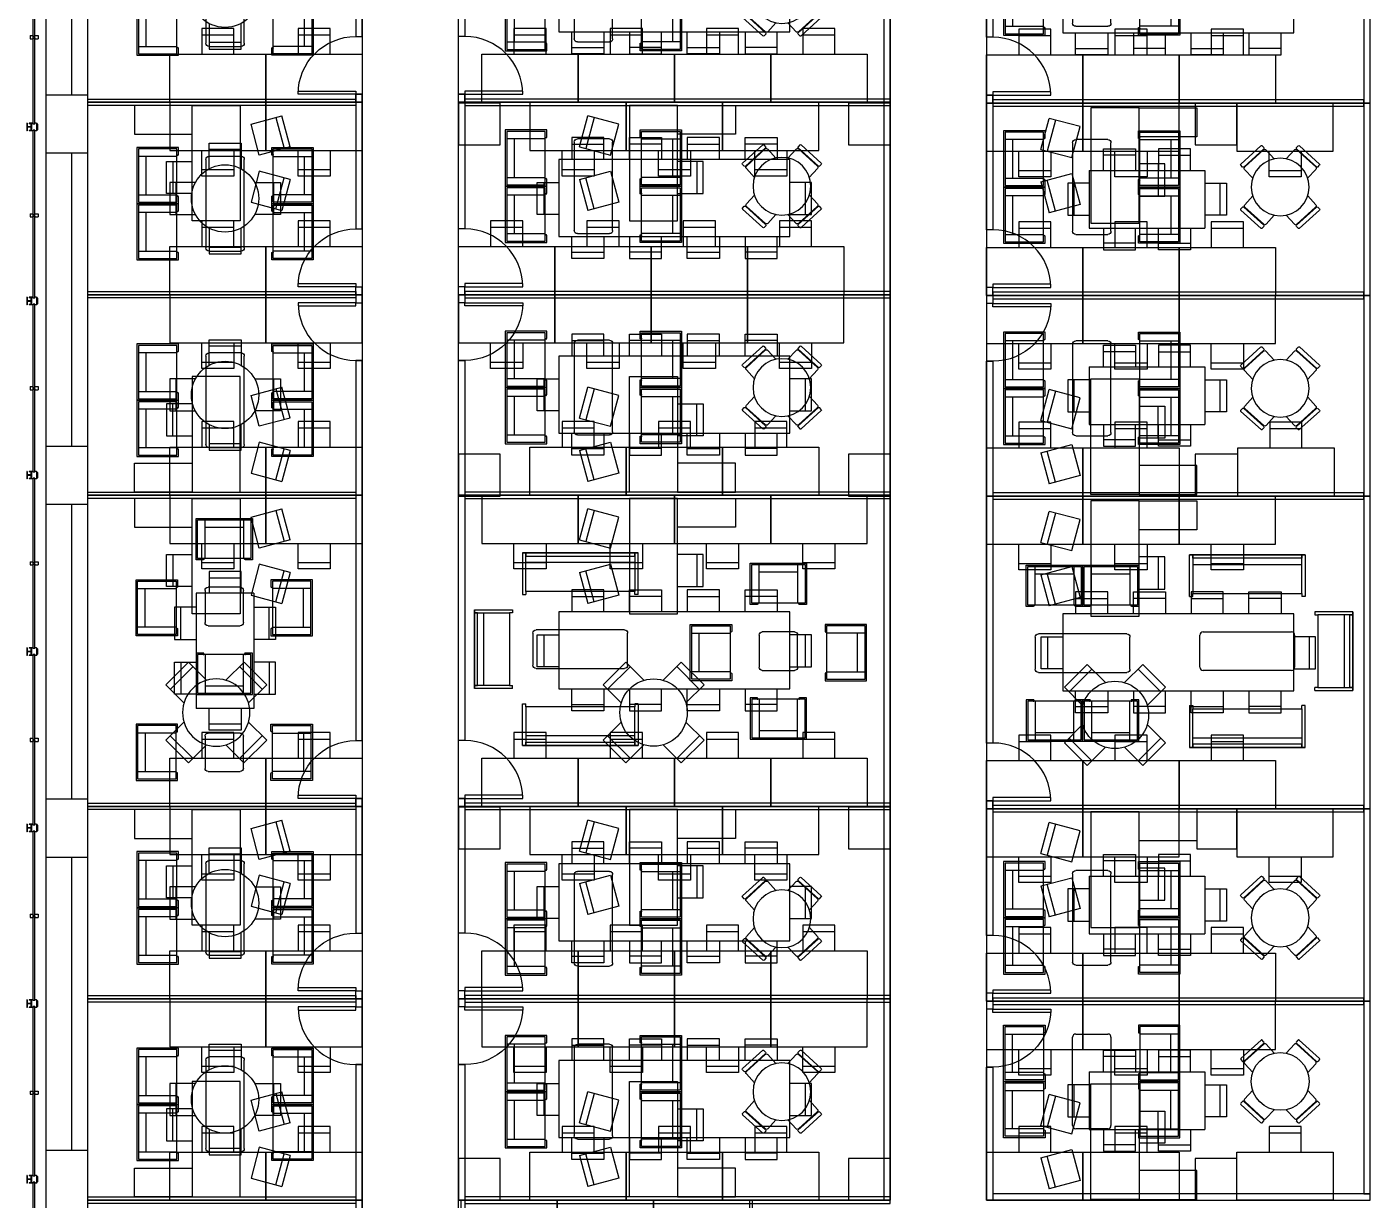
# Model space of a CAD drawing. Header units: feet. Extents: x 0 to 197, y 0 to 205.
# Drawn here: x -0.3 to 69.4, y 41.8 to 102.7 of the extents above; entities that cross this region are included whole.
import ezdxf

# ---------------------------------------------------------------- set-up
doc = ezdxf.new("R2010")
doc.units = ezdxf.units.FT
doc.header["$LTSCALE"] = 0.003281
doc.header["$MEASUREMENT"] = 0
for name, color, linetype, true_color in [('0-PF-CELLULAR$0-PF-CELL', 6, 'Continuous', 0xff00ff), ('0-PF-PARITION-WALLS', 70, 'Continuous', 0x7fff00), ('FURN$0-FURN-BENCHING', 15, 'Continuous', 0xbf3f3f), ('FURN$0-FURN-BREAKOUT', 18, 'Continuous', 0x000000), ('FURN$0-FURN-CONFERENCE', 4, 'Continuous', 0x00ffff), ('FURN$0-FURN-OFFICE', 254, 'Continuous', 0xbfbfff), ('PF-PLAN$0-PF-DARK', 18, 'Continuous', 0x000000), ('PF-PLAN$0-PF-LIGHT', 254, 'Continuous', 0xe6e6e6), ('PF-PLAN$0-PF-MEDIUM', 9, 'Continuous', 0xbebebe)]:
    doc.layers.add(name, color=color, linetype=linetype, true_color=true_color)

# ---------------------------------------------------------------- blocks, each defined once
blk = doc.blocks.new('FLOORED-FURN-BENCHING')
at = {"layer": 'FURN$0-FURN-BENCHING'}
blk.add_line((0.333, 0), (0.333, 1.667), dxfattribs=at)
for points in [[(3.833, 3.333), (3.833, -1.667), (1.333, -1.667), (1.333, 3.333), (3.833, 3.333)], [(1.333, 1.667), (0, 1.667), (0, 0), (1.333, 0)]]:
    blk.add_lwpolyline(points, dxfattribs=at)
blk = doc.blocks.new('FLOORED-FURN-BREAKOUT-LOUNGE-FOUR-ACROSS')
at = {"layer": 'FURN$0-FURN-BREAKOUT'}
for p, q in [((-2.462, 9.077), (-2.462, 7.077)), ((-0.462, 7.077), (-0.462, 9.077)), ((0.462, 9.077), (0.462, 7.077)), ((2.462, 7.077), (2.462, 9.077)), ((-0.462, 8.692), (-2.462, 8.692)), ((2.462, 8.692), (0.462, 8.692)), ((-2.462, 3.744), (-2.462, 5.41)), ((-2.295, 5.577), (2.295, 5.577)), ((2.462, 5.41), (2.462, 3.744)), ((2.295, 3.577), (-2.295, 3.577)), ((-2.462, 0.077), (-2.462, 2.077)), ((-0.462, 2.077), (-0.462, 0.077)), ((0.462, 0.077), (0.462, 2.077)), ((2.462, 2.077), (2.462, 0.077)), ((-0.462, 0.462), (-2.462, 0.462)), ((2.462, 0.462), (0.462, 0.462))]:
    blk.add_line(p, q, dxfattribs=at)
for points in [[(-0.366, 7.077, 1), (-0.366, 7), (0, 7), (0, 9.154), (-2.923, 9.154), (-2.923, 7), (-2.558, 7, 1), (-2.558, 7.077)], [(2.557, 7.077, 1), (2.557, 7), (2.923, 7), (2.923, 9.154), (0, 9.154), (0, 7), (0.365, 7, 1), (0.365, 7.077)], [(-0.366, 2.077, -1), (-0.366, 2.154), (0, 2.154), (0, 0), (-2.923, 0), (-2.923, 2.154), (-2.558, 2.154, -1), (-2.558, 2.077)], [(2.557, 2.077, -1), (2.557, 2.154), (2.923, 2.154), (2.923, 0), (0, 0), (0, 2.154), (0.365, 2.154, -1), (0.365, 2.077)]]:
    blk.add_lwpolyline(points, format="xyb", dxfattribs=at)
for points in [[(-0.077, 9.077), (-2.846, 9.077), (-2.846, 7.077), (-0.077, 7.077), (-0.077, 9.077)], [(2.846, 9.077), (0.077, 9.077), (0.077, 7.077), (2.846, 7.077), (2.846, 9.077)], [(-0.077, 0.077), (-2.846, 0.077), (-2.846, 2.077), (-0.077, 2.077), (-0.077, 0.077)], [(2.846, 0.077), (0.077, 0.077), (0.077, 2.077), (2.846, 2.077), (2.846, 0.077)]]:
    blk.add_lwpolyline(points, dxfattribs=at)
for centre, start, end in [((-2.295, 5.41), 90, 180), ((2.295, 5.41), 0, 90), ((-2.295, 3.744), 180, 270), ((2.295, 3.744), 270, 0)]:
    blk.add_arc(centre, 0.167, start, end, dxfattribs=at)
blk = doc.blocks.new('FLOORED-FURN-BREAKOUT-LOUNGE-FOUR')
at = {"layer": 'FURN$0-FURN-BREAKOUT'}
for p, q in [((0.462, 9.077), (0.462, 7.077)), ((2.462, 7.077), (2.462, 9.077)), ((2.462, 8.692), (0.462, 8.692)), ((-3.038, 5.506), (-1.038, 5.506)), ((-2.654, 3.506), (-2.654, 5.506)), ((0.462, 3.744), (0.462, 5.41)), ((0.628, 5.577), (2.295, 5.577)), ((2.462, 5.41), (2.462, 3.744)), ((5.962, 5.506), (3.962, 5.506)), ((5.577, 3.506), (5.577, 5.506)), ((-1.038, 3.506), (-3.038, 3.506)), ((2.295, 3.577), (0.628, 3.577)), ((3.962, 3.506), (5.962, 3.506)), ((0.462, 0.077), (0.462, 2.077)), ((2.462, 2.077), (2.462, 0.077)), ((2.462, 0.462), (0.462, 0.462))]:
    blk.add_line(p, q, dxfattribs=at)
for points in [[(2.557, 7.077, 1), (2.557, 7), (2.923, 7), (2.923, 9.154), (0, 9.154), (0, 7), (0.365, 7, 1), (0.365, 7.077)], [(-1.038, 3.41, -1), (-0.962, 3.41), (-0.962, 3.044), (-3.115, 3.044), (-3.115, 5.967), (-0.962, 5.967), (-0.962, 5.602, -1), (-1.038, 5.602)], [(3.962, 3.41, 1), (3.885, 3.41), (3.885, 3.044), (6.038, 3.044), (6.038, 5.967), (3.885, 5.967), (3.885, 5.602, 1), (3.962, 5.602)], [(2.557, 2.077, -1), (2.557, 2.154), (2.923, 2.154), (2.923, 0), (0, 0), (0, 2.154), (0.365, 2.154, -1), (0.365, 2.077)]]:
    blk.add_lwpolyline(points, format="xyb", dxfattribs=at)
for points in [[(2.846, 9.077), (0.077, 9.077), (0.077, 7.077), (2.846, 7.077), (2.846, 9.077)], [(-3.038, 3.121), (-3.038, 5.89), (-1.038, 5.89), (-1.038, 3.121), (-3.038, 3.121)], [(5.962, 3.121), (5.962, 5.89), (3.962, 5.89), (3.962, 3.121), (5.962, 3.121)], [(2.846, 0.077), (0.077, 0.077), (0.077, 2.077), (2.846, 2.077), (2.846, 0.077)]]:
    blk.add_lwpolyline(points, dxfattribs=at)
for centre, start, end in [((0.628, 5.41), 90, 180), ((2.295, 5.41), 0, 90), ((0.628, 3.744), 180, 270), ((2.295, 3.744), 270, 0)]:
    blk.add_arc(centre, 0.167, start, end, dxfattribs=at)
blk = doc.blocks.new('FLOORED-FURN-BREAKOUT-LOUNGE-TWO')
at = {"layer": 'FURN$0-FURN-BREAKOUT'}
for p, q in [((0.462, 9.077), (0.462, 7.077)), ((2.462, 7.077), (2.462, 9.077)), ((2.462, 8.692), (0.462, 8.692)), ((0.462, 3.744), (0.462, 5.41)), ((0.628, 5.577), (2.295, 5.577)), ((2.462, 5.41), (2.462, 3.744)), ((2.295, 3.577), (0.628, 3.577)), ((0.462, 0.077), (0.462, 2.077)), ((2.462, 2.077), (2.462, 0.077)), ((2.462, 0.462), (0.462, 0.462))]:
    blk.add_line(p, q, dxfattribs=at)
for points in [[(2.557, 7.077, 1), (2.557, 7), (2.923, 7), (2.923, 9.154), (0, 9.154), (0, 7), (0.365, 7, 1), (0.365, 7.077)], [(2.557, 2.077, -1), (2.557, 2.154), (2.923, 2.154), (2.923, 0), (0, 0), (0, 2.154), (0.365, 2.154, -1), (0.365, 2.077)]]:
    blk.add_lwpolyline(points, format="xyb", dxfattribs=at)
for points in [[(2.846, 9.077), (0.077, 9.077), (0.077, 7.077), (2.846, 7.077), (2.846, 9.077)], [(2.846, 0.077), (0.077, 0.077), (0.077, 2.077), (2.846, 2.077), (2.846, 0.077)]]:
    blk.add_lwpolyline(points, dxfattribs=at)
for centre, start, end in [((0.628, 5.41), 90, 180), ((2.295, 5.41), 0, 90), ((0.628, 3.744), 180, 270), ((2.295, 3.744), 270, 0)]:
    blk.add_arc(centre, 0.167, start, end, dxfattribs=at)
blk = doc.blocks.new('FLOORED-FURN-BREAKOUT-FOUR-SEAT')
at = {"layer": 'FURN$0-FURN-BREAKOUT'}
for p, q in [((-2.147, 2.492), (-1.199, 3.538)), ((-1.137, 3.541), (-1.042, 3.455)), ((1.04, 3.457), (1.135, 3.543)), ((1.197, 3.54), (2.149, 2.498)), ((-1.039, 3.392), (-1.987, 2.346)), ((-1.934, 2.358), (-1.046, 3.339)), ((-0.921, 3.345), (-0.459, 2.927)), ((0.455, 2.923), (0.919, 3.347)), ((1.989, 2.352), (1.037, 3.395)), ((1.044, 3.341), (1.936, 2.364)), ((-2.049, 2.343), (-2.144, 2.429)), ((-1.467, 1.815), (-1.928, 2.234)), ((1.931, 2.239), (1.467, 1.815)), ((2.146, 2.435), (2.051, 2.349)), ((-1.467, 1.185), (-1.928, 0.766)), ((1.931, 0.761), (1.467, 1.185)), ((-2.147, 0.508), (-1.199, -0.538)), ((-2.049, 0.657), (-2.144, 0.571)), ((-1.039, -0.392), (-1.987, 0.654)), ((-1.934, 0.642), (-1.046, -0.339)), ((-0.921, -0.345), (-0.459, 0.073)), ((0.455, 0.077), (0.919, -0.347)), ((1.989, 0.648), (1.037, -0.395)), ((1.044, -0.341), (1.936, 0.636)), ((1.197, -0.54), (2.149, 0.502)), ((2.146, 0.565), (2.051, 0.651)), ((-1.137, -0.541), (-1.042, -0.455)), ((1.04, -0.457), (1.135, -0.543))]:
    blk.add_line(p, q, dxfattribs=at)
blk.add_circle((0, 1.5), 1.5, dxfattribs=at)
for centre, radius, start, end in [((-1.167, 3.508), 0.0441, 47.81673, 137.81673), ((1.164, 3.511), 0.0441, 42.3913, 132.3913), ((-0.98, 3.28), 0.0882, 47.81673, 137.81673), ((-1.072, 3.422), 0.0441, 317.81673, 47.81673), ((0.979, 3.282), 0.0882, 42.3913, 132.3913), ((1.07, 3.424), 0.0441, 132.3913, 222.3913), ((-2.115, 2.462), 0.0441, 137.81673, 227.81673), ((-2.02, 2.376), 0.0441, 227.81673, 317.81673), ((-1.869, 2.299), 0.0882, 137.81673, 227.81673), ((1.871, 2.304), 0.0882, 312.3913, 42.3913), ((2.022, 2.382), 0.0441, 222.3913, 312.3913), ((2.116, 2.468), 0.0441, 312.3913, 42.3913), ((-1.869, 0.701), 0.0882, 132.18327, 222.18327), ((1.871, 0.696), 0.0882, 317.6087, 47.6087), ((-2.115, 0.538), 0.0441, 132.18327, 222.18327), ((-2.02, 0.624), 0.0441, 42.18327, 132.18327), ((2.022, 0.618), 0.0441, 47.6087, 137.6087), ((2.116, 0.532), 0.0441, 317.6087, 47.6087), ((-1.167, -0.508), 0.0441, 222.18327, 312.18327), ((-0.98, -0.28), 0.0882, 222.18327, 312.18327), ((-1.072, -0.422), 0.0441, 312.18327, 42.18327), ((0.979, -0.282), 0.0882, 227.6087, 317.6087), ((1.07, -0.424), 0.0441, 137.6087, 227.6087), ((1.164, -0.511), 0.0441, 227.6087, 317.6087)]:
    blk.add_arc(centre, radius, start, end, dxfattribs=at)
blk = doc.blocks.new('FLOORED-FURN-BREAKOUT-THREE-COUCH')
at = {"layer": 'FURN$0-FURN-BREAKOUT'}
for p, q in [((7.044, 8.482), (2.956, 8.482)), ((2.956, 8.482), (2.956, 6.514)), ((2.956, 8.482), (3.107, 8.482)), ((3.107, 8.482), (3.107, 6.669)), ((3.107, 8.331), (3.107, 8.482)), ((3.107, 8.482), (6.893, 8.482)), ((6.893, 6.669), (6.893, 8.482)), ((6.893, 8.482), (7.044, 8.482)), ((6.893, 8.482), (6.893, 8.331)), ((7.044, 6.514), (7.044, 8.482)), ((6.893, 8.331), (3.107, 8.331)), ((3.107, 8.028), (6.893, 8.028)), ((2.956, 6.514), (3.107, 6.514)), ((3.107, 6.514), (3.107, 6.665)), ((3.107, 6.665), (6.893, 6.665)), ((6.893, 6.665), (6.893, 6.514)), ((7.044, 6.514), (6.893, 6.514)), ((0, 6), (0, 0)), ((0, 5.833), (0, 6)), ((0, 6), (2.167, 6)), ((1.996, 5.833), (0, 5.833)), ((0, 5.833), (0.167, 5.833)), ((0, 0.167), (0, 5.833)), ((0.167, 5.833), (0.167, 0.167)), ((0.5, 0.167), (0.5, 5.833)), ((2, 0.167), (2, 5.833)), ((2, 5.833), (2.167, 5.833)), ((2.167, 6), (2.167, 5.833)), ((7.833, 6), (7.833, 5.833)), ((10, 6), (7.833, 6)), ((8, 5.833), (7.833, 5.833)), ((8, 0.167), (8, 5.833)), ((8.004, 5.833), (10, 5.833)), ((9.5, 0.167), (9.5, 5.833)), ((9.833, 5.833), (9.833, 0.167)), ((10, 5.833), (9.833, 5.833)), ((10, 5.833), (10, 6)), ((10, 6), (10, 0)), ((10, 0.167), (10, 5.833)), ((4, 0.705), (4, 5.295)), ((4.167, 5.462), (5.833, 5.462)), ((6, 5.295), (6, 0.705)), ((0, 0), (0, 0.167)), ((0, 0.167), (1.996, 0.167)), ((0.167, 0.167), (0, 0.167)), ((2.167, 0), (0, 0)), ((2.167, 0.167), (2, 0.167)), ((2.167, 0), (2.167, 0.167)), ((5.833, 0.538), (4.167, 0.538)), ((7.833, 0.167), (8, 0.167)), ((7.833, 0), (7.833, 0.167)), ((7.833, 0), (10, 0)), ((10, 0.167), (8.004, 0.167)), ((9.833, 0.167), (10, 0.167)), ((10, 0), (10, 0.167))]:
    blk.add_line(p, q, dxfattribs=at)
for centre, start, end in [((4.167, 5.295), 90, 180), ((5.833, 5.295), 0, 90), ((4.167, 0.705), 180, 270), ((5.833, 0.705), 270, 0)]:
    blk.add_arc(centre, 0.167, start, end, dxfattribs=at)
blk = doc.blocks.new('FLOORED-3_ DOOR 01')
at = {"layer": '0-PF-PARITION-WALLS'}
for p, q in [((-39, 0), (-39, -4)), ((2, 0), (-3, 0)), ((-3, 0), (-3, -4)), ((2, 0), (2, -4)), ((2, -4), (-3, -4))]:
    blk.add_line(p, q, dxfattribs=at)
blk.add_lwpolyline([(-3, 0), (-3, 36), (-5, 36), (-5, 0), (-3, 0)], dxfattribs=at)
blk.add_arc((-3, 0), 36, 90, 180, dxfattribs=at)
blk = doc.blocks.new('FLOORED-ASSEMBLY-PRIVATE-OFFICE-BREAKOUT')
at = {"layer": 'FURN$0-FURN-OFFICE'}
for p, q in [((0.833, 5.411), (-0.833, 5.411)), ((-2.539, 2.039), (-2.539, 3.706)), ((2.539, 2.039), (2.539, 3.706)), ((0.833, 0.333), (-0.833, 0.333))]:
    blk.add_line(p, q, dxfattribs=at)
for points in [[(-0.833, 4.411), (-0.833, 5.744), (0.833, 5.744), (0.833, 4.411)], [(-1.539, 3.706), (-2.872, 3.706), (-2.872, 2.039), (-1.539, 2.039)], [(1.539, 3.706), (2.872, 3.706), (2.872, 2.039), (1.539, 2.039)], [(-0.833, 1.333), (-0.833, 0), (0.833, 0), (0.833, 1.333)]]:
    blk.add_lwpolyline(points, dxfattribs=at)
for start, end in [(45, 225), (225, 45)]:
    blk.add_arc((0, 2.872), 1.75, start, end, dxfattribs=at)
blk = doc.blocks.new('FLOORED-ASSEMBLY-PRIVATE-OFFICE-SMALL')
at = {"layer": 'FURN$0-FURN-OFFICE'}
for p, q in [((7.343, 5.367), (7.775, 3.757)), ((8.097, 3.843), (7.665, 5.453)), ((2, 2.917), (2, 4.583)), ((7.343, 0.633), (7.775, 2.243)), ((8.097, 2.157), (7.665, 0.547))]:
    blk.add_line(p, q, dxfattribs=at)
for points in [[(5.5, 6), (3, 6), (3, 0), (5.5, 0), (5.5, 6)], [(8.097, 3.843), (6.487, 3.412), (6.056, 5.022), (7.665, 5.453)], [(3, 4.583), (1.667, 4.583), (1.667, 2.917), (3, 2.917)], [(8.097, 2.157), (6.487, 2.588), (6.056, 0.978), (7.665, 0.547)], [(3, 0), (0, 0), (0, 1.5), (3, 1.5)]]:
    blk.add_lwpolyline(points, dxfattribs=at)
blk = doc.blocks.new('FLOORED-FURN-TWELVE-SEAT-CONFERENCE')
at = {"layer": 'FURN$0-FURN-CONFERENCE'}
for p, q in [((1.789, 5.949), (3.456, 5.949)), ((6.456, 5.949), (4.789, 5.949)), ((7.789, 5.949), (9.456, 5.949)), ((12.456, 5.949), (10.789, 5.949)), ((0.333, 2.327), (0.333, 3.994)), ((13.911, 2.327), (13.911, 3.994)), ((1.789, 0.333), (3.456, 0.333)), ((6.456, 0.333), (4.789, 0.333)), ((7.789, 0.333), (9.456, 0.333)), ((12.456, 0.333), (10.789, 0.333))]:
    blk.add_line(p, q, dxfattribs=at)
for points in [[(3.456, 5.161), (3.456, 6.283), (1.789, 6.283), (1.789, 5.161)], [(4.789, 5.161), (4.789, 6.283), (6.456, 6.283), (6.456, 5.161)], [(9.456, 5.161), (9.456, 6.283), (7.789, 6.283), (7.789, 5.161)], [(10.789, 5.161), (10.789, 6.283), (12.456, 6.283), (12.456, 5.161)], [(1.122, 1.141), (13.122, 1.141), (13.122, 5.141), (1.122, 5.141), (1.122, 1.141)], [(1.122, 3.994), (0, 3.994), (0, 2.327), (1.122, 2.327)], [(13.122, 3.994), (14.244, 3.994), (14.244, 2.327), (13.122, 2.327)], [(3.456, 1.122), (3.456, 0), (1.789, 0), (1.789, 1.122)], [(4.789, 1.122), (4.789, 0), (6.456, 0), (6.456, 1.122)], [(9.456, 1.122), (9.456, 0), (7.789, 0), (7.789, 1.122)], [(10.789, 1.122), (10.789, 0), (12.456, 0), (12.456, 1.122)]]:
    blk.add_lwpolyline(points, dxfattribs=at)
blk = doc.blocks.new('FLOORED-FURN-SIX-SEAT-CONFERENCE-SQUARE')
at = {"layer": 'FURN$0-FURN-CONFERENCE'}
for p, q in [((2.406, 3.789), (0.739, 3.789)), ((3.594, 3.789), (5.261, 3.789)), ((0, 3), (0, 0)), ((0, 3), (6, 3)), ((6, 3), (6, 0)), ((-0.789, 0.667), (-0.789, 2.333)), ((6.789, 0.667), (6.789, 2.333)), ((0, 0), (6, 0)), ((2.406, -0.789), (0.739, -0.789)), ((3.594, -0.789), (5.261, -0.789))]:
    blk.add_line(p, q, dxfattribs=at)
for points in [[(0.739, 3), (0.739, 4.122), (2.406, 4.122), (2.406, 3)], [(5.261, 3), (5.261, 4.122), (3.594, 4.122), (3.594, 3)], [(0, 2.333), (-1.122, 2.333), (-1.122, 0.667), (0, 0.667)], [(6, 2.333), (7.122, 2.333), (7.122, 0.667), (6, 0.667)], [(0.739, 0), (0.739, -1.122), (2.406, -1.122), (2.406, 0)], [(5.261, 0), (5.261, -1.122), (3.594, -1.122), (3.594, 0)]]:
    blk.add_lwpolyline(points, dxfattribs=at)
blk = doc.blocks.new('FLOORED-FURN-FOUR-SEAT-CONFERENCE 01')
at = {"layer": 'FURN$0-FURN-CONFERENCE'}
for p, q in [((1.667, 5.411), (0, 5.411)), ((-1.706, 2.039), (-1.706, 3.706)), ((3.372, 2.039), (3.372, 3.706)), ((1.667, 0.333), (0, 0.333))]:
    blk.add_line(p, q, dxfattribs=at)
for points in [[(0, 4.411), (0, 5.744), (1.667, 5.744), (1.667, 4.411)], [(-0.706, 3.706), (-2.039, 3.706), (-2.039, 2.039), (-0.706, 2.039)], [(2.372, 3.706), (3.706, 3.706), (3.706, 2.039), (2.372, 2.039)], [(0, 1.333), (0, 0), (1.667, 0), (1.667, 1.333)]]:
    blk.add_lwpolyline(points, dxfattribs=at)
blk.add_circle((0.833, 2.872), 1.75, dxfattribs=at)

msp = doc.modelspace()

# ---------------------------------------------------------------- linework, layer by layer
at = {"layer": '0-PF-CELLULAR$0-PF-CELL'}
for points in [[(17.084, 98.792), (2.834, 98.792), (2.834, 110.063), (17.084, 110.063), (17.084, 98.792)], [(44.5, 98.792), (22.084, 98.792), (22.084, 110.063), (44.5, 110.063), (44.5, 98.792)], [(49.5, 98.751), (69.417, 98.751), (69.417, 110.042), (49.5, 110.042), (49.5, 98.751)], [(17.084, 88.792), (2.834, 88.792), (2.834, 98.792), (17.084, 98.792), (17.084, 88.792)], [(44.5, 88.792), (22.084, 88.792), (22.084, 98.792), (44.5, 98.792), (44.5, 88.792)], [(49.5, 88.751), (69.417, 88.751), (69.417, 98.751), (49.5, 98.751), (49.5, 88.751)], [(17.084, 78.376), (2.834, 78.376), (2.834, 88.792), (17.084, 88.792), (17.084, 78.376)], [(44.5, 78.376), (22.084, 78.376), (22.084, 88.792), (44.5, 88.792), (44.5, 78.376)], [(49.5, 78.334), (69.417, 78.334), (69.417, 88.751), (49.5, 88.751), (49.5, 78.334)], [(17.084, 62.209), (2.834, 62.209), (2.834, 78.376), (17.084, 78.376), (17.084, 62.209)], [(44.5, 62.209), (22.084, 62.209), (22.084, 78.376), (44.5, 78.376), (44.5, 62.209)], [(49.5, 62.084), (69.417, 62.084), (69.417, 78.334), (49.5, 78.334), (49.5, 62.084)], [(17.084, 52.209), (2.834, 52.209), (2.834, 62.209), (17.084, 62.209), (17.084, 52.209)], [(44.5, 52.209), (22.084, 52.209), (22.084, 62.209), (44.5, 62.209), (44.5, 52.209)], [(49.5, 52.084), (69.417, 52.084), (69.417, 62.084), (49.5, 62.084), (49.5, 52.084)], [(17.084, 41.751), (2.834, 41.751), (2.834, 52.209), (17.084, 52.209), (17.084, 41.751)], [(44.5, 41.751), (22.084, 41.751), (22.084, 52.209), (44.5, 52.209), (44.5, 41.751)], [(49.5, 41.751), (69.417, 41.751), (69.417, 52.084), (49.5, 52.084), (49.5, 41.751)], [(17.084, 31.047), (2.834, 31.047), (2.834, 41.751), (17.084, 41.751), (17.084, 31.047)], [(37.323, 31.047), (22.084, 31.047), (22.084, 41.751), (37.323, 41.751), (37.323, 31.047)]]:
    msp.add_lwpolyline(points, dxfattribs=at)
at = {"layer": '0-PF-PARITION-WALLS'}
for p, q in [((16.75, 98.792), (2.834, 98.792)), ((22.417, 98.792), (44.5, 98.792)), ((49.834, 98.751), (69.084, 98.751)), ((16.75, 88.792), (2.834, 88.792)), ((22.417, 88.792), (44.5, 88.792)), ((49.834, 88.751), (69.084, 88.751)), ((16.75, 78.376), (2.834, 78.376)), ((22.417, 78.376), (44.5, 78.376)), ((49.834, 78.334), (69.084, 78.334)), ((16.75, 62.209), (2.834, 62.209)), ((22.417, 62.209), (44.5, 62.209)), ((49.834, 62.084), (69.084, 62.084)), ((16.75, 52.209), (2.834, 52.209)), ((22.417, 52.209), (44.5, 52.209)), ((49.834, 52.084), (69.084, 52.084)), ((16.75, 41.751), (2.834, 41.751)), ((22.417, 41.751), (44.5, 41.751))]:
    msp.add_line(p, q, dxfattribs=at)
for points in [[(44.5, 181.167), (44.167, 181.167), (44.167, 41.751), (44.5, 41.751), (44.5, 181.167)], [(69.417, 181.167), (69.084, 181.167), (69.084, 42.084), (69.417, 42.084), (69.417, 181.167)], [(16.75, 102.209), (17.084, 102.209), (17.084, 110.48), (16.75, 110.48), (16.75, 102.209)], [(22.417, 102.209), (22.084, 102.209), (22.084, 110.48), (22.417, 110.48), (22.417, 102.209)], [(49.834, 102.167), (49.5, 102.167), (49.5, 110.459), (49.834, 110.459), (49.834, 102.167)], [(16.75, 92.209), (17.084, 92.209), (17.084, 99.209), (16.75, 99.209), (16.75, 92.209)], [(22.417, 92.209), (22.084, 92.209), (22.084, 99.209), (22.417, 99.209), (22.417, 92.209)], [(49.834, 92.167), (49.5, 92.167), (49.5, 99.167), (49.834, 99.167), (49.834, 92.167)], [(16.75, 98.626), (2.834, 98.626), (2.834, 98.959), (16.75, 98.959), (16.75, 98.626)], [(22.417, 98.626), (44.5, 98.626), (44.5, 98.959), (22.417, 98.959), (22.417, 98.626)], [(49.834, 98.584), (69.084, 98.584), (69.084, 98.917), (49.834, 98.917), (49.834, 98.584)], [(16.75, 88.626), (2.834, 88.626), (2.834, 88.959), (16.75, 88.959), (16.75, 88.626)], [(22.417, 88.626), (44.5, 88.626), (44.5, 88.959), (22.417, 88.959), (22.417, 88.626)], [(49.834, 88.584), (69.084, 88.584), (69.084, 88.917), (49.834, 88.917), (49.834, 88.584)], [(16.75, 65.626), (17.084, 65.626), (17.084, 85.376), (16.75, 85.376), (16.75, 65.626)], [(22.417, 65.626), (22.084, 65.626), (22.084, 85.376), (22.417, 85.376), (22.417, 65.626)], [(49.834, 65.501), (49.5, 65.501), (49.5, 85.334), (49.834, 85.334), (49.834, 65.501)], [(16.75, 78.209), (2.834, 78.209), (2.834, 78.542), (16.75, 78.542), (16.75, 78.209)], [(22.417, 78.209), (44.5, 78.209), (44.5, 78.542), (22.417, 78.542), (22.417, 78.209)], [(49.834, 78.167), (69.084, 78.167), (69.084, 78.501), (49.834, 78.501), (49.834, 78.167)], [(16.75, 62.042), (2.834, 62.042), (2.834, 62.376), (16.75, 62.376), (16.75, 62.042)], [(16.75, 55.626), (17.084, 55.626), (17.084, 62.626), (16.75, 62.626), (16.75, 55.626)], [(22.417, 55.626), (22.084, 55.626), (22.084, 62.626), (22.417, 62.626), (22.417, 55.626)], [(22.417, 62.042), (44.5, 62.042), (44.5, 62.376), (22.417, 62.376), (22.417, 62.042)], [(49.834, 55.501), (49.5, 55.501), (49.5, 62.501), (49.834, 62.501), (49.834, 55.501)], [(49.834, 61.917), (69.084, 61.917), (69.084, 62.251), (49.834, 62.251), (49.834, 61.917)], [(16.75, 52.042), (2.834, 52.042), (2.834, 52.376), (16.75, 52.376), (16.75, 52.042)], [(22.417, 52.042), (44.5, 52.042), (44.5, 52.376), (22.417, 52.376), (22.417, 52.042)], [(49.834, 51.917), (69.084, 51.917), (69.084, 52.251), (49.834, 52.251), (49.834, 51.917)], [(16.75, 34.464), (17.084, 34.464), (17.084, 48.792), (16.75, 48.792), (16.75, 34.464)], [(22.417, 34.464), (22.084, 34.464), (22.084, 48.792), (22.417, 48.792), (22.417, 34.464)], [(49.834, 41.751), (49.5, 41.751), (49.5, 48.667), (49.834, 48.667), (49.834, 41.751)], [(16.75, 41.584), (2.834, 41.584), (2.834, 41.917), (16.75, 41.917), (16.75, 41.584)], [(22.417, 41.584), (44.5, 41.584), (44.5, 41.917), (22.417, 41.917), (22.417, 41.584)], [(49.834, 41.751), (69.417, 41.751), (69.417, 42.084), (49.834, 42.084), (49.834, 41.751)]]:
    msp.add_lwpolyline(points, dxfattribs=at)
at = {"layer": 'PF-PLAN$0-PF-DARK', "linetype": 'Continuous'}
for p, q in [((0.667, 0.667), (0.667, 204.188)), ((0.667, 99.178), (2.834, 99.178)), ((2.834, 96.157), (2.834, 99.178)), ((24.25, 98.751), (22.084, 98.751)), ((22.084, 98.751), (22.084, 96.584)), ((24.25, 96.584), (24.25, 98.751)), ((44.5, 98.751), (42.334, 98.751)), ((42.334, 98.751), (42.334, 96.584)), ((44.5, 96.584), (44.5, 98.751)), ((62.5, 98.751), (60.334, 98.751)), ((60.334, 98.751), (60.334, 96.584)), ((62.5, 96.584), (62.5, 98.751)), ((22.084, 96.584), (24.25, 96.584)), ((42.334, 96.584), (44.5, 96.584)), ((60.334, 96.584), (62.5, 96.584)), ((0.667, 96.157), (2.834, 96.157)), ((0.667, 80.928), (2.834, 80.928)), ((2.834, 77.907), (2.834, 80.928)), ((24.25, 80.501), (22.084, 80.501)), ((22.084, 80.501), (22.084, 78.334)), ((24.25, 78.334), (24.25, 80.501)), ((44.5, 80.501), (42.334, 80.501)), ((42.334, 80.501), (42.334, 78.334)), ((44.5, 78.334), (44.5, 80.501)), ((62.542, 80.501), (60.334, 80.501)), ((60.334, 80.501), (60.334, 78.334)), ((62.542, 78.334), (62.542, 80.501)), ((22.084, 78.334), (24.25, 78.334)), ((42.334, 78.334), (44.5, 78.334)), ((60.334, 78.334), (62.542, 78.334)), ((0.667, 77.907), (2.834, 77.907)), ((0.667, 62.594), (2.834, 62.594)), ((2.834, 59.573), (2.834, 62.594)), ((24.25, 62.167), (22.084, 62.167)), ((22.084, 62.167), (22.084, 60.001)), ((24.25, 60.001), (24.25, 62.167)), ((44.5, 62.167), (42.334, 62.167)), ((42.334, 62.167), (42.334, 60.001)), ((44.5, 60.001), (44.5, 62.167)), ((62.5, 62.084), (60.417, 62.084)), ((60.417, 62.084), (60.417, 60.001)), ((62.5, 60.001), (62.5, 62.084)), ((22.084, 60.001), (24.25, 60.001)), ((42.334, 60.001), (44.5, 60.001)), ((60.417, 60.001), (62.5, 60.001)), ((0.667, 59.573), (2.834, 59.573)), ((0.667, 44.344), (2.834, 44.344)), ((2.834, 41.323), (2.834, 44.344)), ((24.25, 43.917), (22.084, 43.917)), ((22.084, 43.917), (22.084, 41.751)), ((24.25, 41.751), (24.25, 43.917)), ((44.5, 43.917), (42.334, 43.917)), ((42.334, 43.917), (42.334, 41.751)), ((44.5, 41.751), (44.5, 43.917)), ((62.5, 43.917), (60.334, 43.917)), ((60.334, 43.917), (60.334, 41.751)), ((62.5, 41.751), (62.5, 43.917)), ((22.084, 41.751), (24.25, 41.751)), ((42.334, 41.751), (44.5, 41.751)), ((60.334, 41.751), (62.5, 41.751))]:
    msp.add_line(p, q, dxfattribs=at)
at = {"layer": 'PF-PLAN$0-PF-LIGHT', "linetype": 'Continuous'}
for p, q in [((-0.166, 102.261), (0, 102.261)), ((-0.166, 102.261), (-0.166, 102.094)), ((-0.166, 102.094), (0, 102.094)), ((0, 102.219), (0, 102.261)), ((0, 102.136), (0, 102.219)), ((0, 102.219), (0.084, 102.219)), ((0, 102.136), (0.084, 102.136)), ((0, 102.136), (0, 102.094)), ((0.084, 102.219), (0.084, 102.261)), ((0.084, 102.261), (0.25, 102.261)), ((0.084, 102.136), (0.084, 102.094)), ((0.084, 102.094), (0.25, 102.094)), ((0.25, 102.261), (0.25, 102.094)), ((-0.312, 97.698), (-0.333, 97.698)), ((-0.333, 97.698), (-0.333, 97.303)), ((-0.312, 97.698), (-0.312, 97.511)), ((-0.208, 97.698), (-0.208, 97.678)), ((0, 97.698), (-0.208, 97.698)), ((-0.104, 97.678), (-0.208, 97.678)), ((-0.104, 97.511), (-0.104, 97.678)), ((-0.083, 97.303), (-0.083, 97.698)), ((0, 97.657), (0, 97.698)), ((0.084, 97.657), (0, 97.657)), ((0.167, 97.698), (0.084, 97.698)), ((0.084, 97.657), (0.084, 97.698)), ((0.167, 97.698), (0.226, 97.64)), ((0.167, 97.698), (0.167, 97.303)), ((-0.312, 97.303), (-0.333, 97.303)), ((-0.104, 97.511), (-0.312, 97.511)), ((-0.104, 97.49), (-0.312, 97.49)), ((-0.312, 97.49), (-0.312, 97.303)), ((-0.208, 97.323), (-0.208, 97.303)), ((-0.104, 97.323), (-0.208, 97.323)), ((0, 97.303), (-0.208, 97.303)), ((-0.104, 97.323), (-0.104, 97.49)), ((0, 97.344), (0, 97.303)), ((0.084, 97.344), (0, 97.344)), ((0.084, 97.344), (0.084, 97.303)), ((0.167, 97.303), (0.084, 97.303)), ((0.167, 97.303), (0.226, 97.362)), ((0.226, 97.64), (0.226, 97.362)), ((-0.166, 93.001), (0, 93.001)), ((-0.166, 93.001), (-0.166, 92.834)), ((-0.166, 92.834), (0, 92.834)), ((0, 92.959), (0, 93.001)), ((0, 92.876), (0, 92.959)), ((0, 92.959), (0.084, 92.959)), ((0, 92.876), (0.084, 92.876)), ((0, 92.876), (0, 92.834)), ((0.084, 92.959), (0.084, 93.001)), ((0.084, 93.001), (0.25, 93.001)), ((0.084, 92.876), (0.084, 92.834)), ((0.084, 92.834), (0.25, 92.834)), ((0.25, 93.001), (0.25, 92.834)), ((-0.312, 88.657), (-0.333, 88.657)), ((-0.333, 88.657), (-0.333, 88.261)), ((-0.312, 88.657), (-0.312, 88.469)), ((-0.208, 88.657), (-0.208, 88.636)), ((0, 88.657), (-0.208, 88.657)), ((-0.104, 88.636), (-0.208, 88.636)), ((-0.104, 88.469), (-0.104, 88.636)), ((-0.083, 88.261), (-0.083, 88.657)), ((0, 88.615), (0, 88.657)), ((0.084, 88.615), (0, 88.615)), ((0.167, 88.657), (0.084, 88.657)), ((0.084, 88.615), (0.084, 88.657)), ((0.167, 88.657), (0.226, 88.598)), ((0.167, 88.657), (0.167, 88.261)), ((0.226, 88.598), (0.226, 88.32)), ((-0.312, 88.261), (-0.333, 88.261)), ((-0.104, 88.469), (-0.312, 88.469)), ((-0.104, 88.448), (-0.312, 88.448)), ((-0.312, 88.448), (-0.312, 88.261)), ((-0.208, 88.282), (-0.208, 88.261)), ((-0.104, 88.282), (-0.208, 88.282)), ((0, 88.261), (-0.208, 88.261)), ((-0.104, 88.282), (-0.104, 88.448)), ((0, 88.303), (0, 88.261)), ((0.084, 88.303), (0, 88.303)), ((0.084, 88.303), (0.084, 88.261)), ((0.167, 88.261), (0.084, 88.261)), ((0.167, 88.261), (0.226, 88.32)), ((-0.166, 84.021), (0, 84.021)), ((-0.166, 84.021), (-0.166, 83.855)), ((-0.166, 83.855), (0, 83.855)), ((0, 83.98), (0, 84.021)), ((0, 83.896), (0, 83.98)), ((0, 83.98), (0.084, 83.98)), ((0, 83.896), (0.084, 83.896)), ((0, 83.896), (0, 83.855)), ((0.084, 83.98), (0.084, 84.021)), ((0.084, 84.021), (0.25, 84.021)), ((0.084, 83.896), (0.084, 83.855)), ((0.084, 83.855), (0.25, 83.855)), ((0.25, 84.021), (0.25, 83.855)), ((-0.312, 79.615), (-0.333, 79.615)), ((-0.333, 79.615), (-0.333, 79.219)), ((-0.312, 79.615), (-0.312, 79.428)), ((-0.208, 79.615), (-0.208, 79.594)), ((0, 79.615), (-0.208, 79.615)), ((-0.104, 79.594), (-0.208, 79.594)), ((-0.104, 79.428), (-0.104, 79.594)), ((-0.083, 79.219), (-0.083, 79.615)), ((0, 79.573), (0, 79.615)), ((0.084, 79.573), (0, 79.573)), ((0.167, 79.615), (0.084, 79.615)), ((0.084, 79.573), (0.084, 79.615)), ((0.167, 79.615), (0.226, 79.556)), ((0.167, 79.615), (0.167, 79.219)), ((0.226, 79.556), (0.226, 79.278)), ((-0.312, 79.219), (-0.333, 79.219)), ((-0.104, 79.428), (-0.312, 79.428)), ((-0.104, 79.407), (-0.312, 79.407)), ((-0.312, 79.407), (-0.312, 79.219)), ((-0.208, 79.24), (-0.208, 79.219)), ((-0.104, 79.24), (-0.208, 79.24)), ((0, 79.219), (-0.208, 79.219)), ((-0.104, 79.24), (-0.104, 79.407)), ((0, 79.261), (0, 79.219)), ((0.084, 79.261), (0, 79.261)), ((0.084, 79.261), (0.084, 79.219)), ((0.167, 79.219), (0.084, 79.219)), ((0.167, 79.219), (0.226, 79.278)), ((-0.166, 74.917), (0, 74.917)), ((-0.166, 74.917), (-0.166, 74.751)), ((-0.166, 74.751), (0, 74.751)), ((0, 74.876), (0, 74.917)), ((0, 74.792), (0, 74.876)), ((0, 74.876), (0.084, 74.876)), ((0, 74.792), (0.084, 74.792)), ((0, 74.792), (0, 74.751)), ((0.084, 74.876), (0.084, 74.917)), ((0.084, 74.917), (0.25, 74.917)), ((0.084, 74.792), (0.084, 74.751)), ((0.084, 74.751), (0.25, 74.751)), ((0.25, 74.917), (0.25, 74.751)), ((-0.312, 70.448), (-0.333, 70.448)), ((-0.333, 70.448), (-0.333, 70.053)), ((-0.312, 70.448), (-0.312, 70.261)), ((-0.208, 70.448), (-0.208, 70.428)), ((0, 70.448), (-0.208, 70.448)), ((-0.083, 70.053), (-0.083, 70.448)), ((0, 70.407), (0, 70.448)), ((0.167, 70.448), (0.084, 70.448)), ((0.084, 70.407), (0.084, 70.448)), ((0.167, 70.448), (0.226, 70.39)), ((0.167, 70.448), (0.167, 70.053)), ((-0.312, 70.053), (-0.333, 70.053)), ((-0.104, 70.261), (-0.312, 70.261)), ((-0.104, 70.24), (-0.312, 70.24)), ((-0.312, 70.24), (-0.312, 70.053)), ((-0.104, 70.428), (-0.208, 70.428)), ((-0.208, 70.073), (-0.208, 70.053)), ((-0.104, 70.073), (-0.208, 70.073)), ((0, 70.053), (-0.208, 70.053)), ((-0.104, 70.261), (-0.104, 70.428)), ((-0.104, 70.073), (-0.104, 70.24)), ((0.084, 70.407), (0, 70.407)), ((0, 70.094), (0, 70.053)), ((0.084, 70.094), (0, 70.094)), ((0.084, 70.094), (0.084, 70.053)), ((0.167, 70.053), (0.084, 70.053)), ((0.167, 70.053), (0.226, 70.112)), ((0.226, 70.39), (0.226, 70.112)), ((-0.166, 65.751), (0, 65.751)), ((-0.166, 65.751), (-0.166, 65.584)), ((-0.166, 65.584), (0, 65.584)), ((0, 65.709), (0, 65.751)), ((0, 65.626), (0, 65.709)), ((0, 65.709), (0.084, 65.709)), ((0, 65.626), (0.084, 65.626)), ((0, 65.626), (0, 65.584)), ((0.084, 65.709), (0.084, 65.751)), ((0.084, 65.751), (0.25, 65.751)), ((0.084, 65.626), (0.084, 65.584)), ((0.084, 65.584), (0.25, 65.584)), ((0.25, 65.751), (0.25, 65.584)), ((-0.312, 61.282), (-0.333, 61.282)), ((-0.333, 61.282), (-0.333, 60.886)), ((-0.312, 60.886), (-0.333, 60.886)), ((-0.312, 61.282), (-0.312, 61.094)), ((-0.104, 61.094), (-0.312, 61.094)), ((-0.104, 61.073), (-0.312, 61.073)), ((-0.312, 61.073), (-0.312, 60.886)), ((-0.208, 61.282), (-0.208, 61.261)), ((0, 61.282), (-0.208, 61.282)), ((-0.104, 61.261), (-0.208, 61.261)), ((-0.208, 60.907), (-0.208, 60.886)), ((-0.104, 60.907), (-0.208, 60.907)), ((0, 60.886), (-0.208, 60.886)), ((-0.104, 61.094), (-0.104, 61.261)), ((-0.104, 60.907), (-0.104, 61.073)), ((-0.083, 60.886), (-0.083, 61.282)), ((0, 61.24), (0, 61.282)), ((0.084, 61.24), (0, 61.24)), ((0, 60.928), (0, 60.886)), ((0.084, 60.928), (0, 60.928)), ((0.167, 61.282), (0.084, 61.282)), ((0.084, 61.24), (0.084, 61.282)), ((0.084, 60.928), (0.084, 60.886)), ((0.167, 60.886), (0.084, 60.886)), ((0.167, 61.282), (0.226, 61.223)), ((0.167, 61.282), (0.167, 60.886)), ((0.167, 60.886), (0.226, 60.945)), ((0.226, 61.223), (0.226, 60.945)), ((-0.166, 56.605), (0, 56.605)), ((-0.166, 56.605), (-0.166, 56.438)), ((0, 56.563), (0, 56.605)), ((0, 56.48), (0, 56.563)), ((0, 56.563), (0.084, 56.563)), ((0.084, 56.563), (0.084, 56.605)), ((0.084, 56.605), (0.25, 56.605)), ((0.25, 56.605), (0.25, 56.438)), ((-0.166, 56.438), (0, 56.438)), ((0, 56.48), (0.084, 56.48)), ((0, 56.48), (0, 56.438)), ((0.084, 56.48), (0.084, 56.438)), ((0.084, 56.438), (0.25, 56.438)), ((-0.312, 52.157), (-0.333, 52.157)), ((-0.333, 52.157), (-0.333, 51.761)), ((-0.312, 51.761), (-0.333, 51.761)), ((-0.312, 52.157), (-0.312, 51.969)), ((-0.104, 51.969), (-0.312, 51.969)), ((-0.104, 51.948), (-0.312, 51.948)), ((-0.312, 51.948), (-0.312, 51.761)), ((-0.208, 52.157), (-0.208, 52.136)), ((0, 52.157), (-0.208, 52.157)), ((-0.104, 52.136), (-0.208, 52.136)), ((-0.208, 51.782), (-0.208, 51.761)), ((-0.104, 51.782), (-0.208, 51.782)), ((0, 51.761), (-0.208, 51.761)), ((-0.104, 51.969), (-0.104, 52.136)), ((-0.104, 51.782), (-0.104, 51.948)), ((-0.083, 51.761), (-0.083, 52.157)), ((0, 52.115), (0, 52.157)), ((0.084, 52.115), (0, 52.115)), ((0, 51.803), (0, 51.761)), ((0.084, 51.803), (0, 51.803)), ((0.167, 52.157), (0.084, 52.157)), ((0.084, 52.115), (0.084, 52.157)), ((0.084, 51.803), (0.084, 51.761)), ((0.167, 51.761), (0.084, 51.761)), ((0.167, 52.157), (0.226, 52.098)), ((0.167, 52.157), (0.167, 51.761)), ((0.167, 51.761), (0.226, 51.82)), ((0.226, 52.098), (0.226, 51.82)), ((-0.166, 47.417), (0, 47.417)), ((-0.166, 47.417), (-0.166, 47.251)), ((-0.166, 47.251), (0, 47.251)), ((0, 47.376), (0, 47.417)), ((0, 47.292), (0, 47.376)), ((0, 47.376), (0.084, 47.376)), ((0, 47.292), (0.084, 47.292)), ((0, 47.292), (0, 47.251)), ((0.084, 47.376), (0.084, 47.417)), ((0.084, 47.417), (0.25, 47.417)), ((0.084, 47.292), (0.084, 47.251)), ((0.084, 47.251), (0.25, 47.251)), ((0.25, 47.417), (0.25, 47.251)), ((-0.312, 43.032), (-0.333, 43.032)), ((-0.333, 43.032), (-0.333, 42.636)), ((-0.312, 42.636), (-0.333, 42.636)), ((-0.312, 43.032), (-0.312, 42.844)), ((-0.104, 42.844), (-0.312, 42.844)), ((-0.104, 42.823), (-0.312, 42.823)), ((-0.312, 42.823), (-0.312, 42.636)), ((-0.208, 43.032), (-0.208, 43.011)), ((0, 43.032), (-0.208, 43.032)), ((-0.104, 43.011), (-0.208, 43.011)), ((-0.208, 42.657), (-0.208, 42.636)), ((-0.104, 42.657), (-0.208, 42.657)), ((0, 42.636), (-0.208, 42.636)), ((-0.104, 42.844), (-0.104, 43.011)), ((-0.104, 42.657), (-0.104, 42.823)), ((-0.083, 42.636), (-0.083, 43.032)), ((0, 42.99), (0, 43.032)), ((0.084, 42.99), (0, 42.99)), ((0, 42.678), (0, 42.636)), ((0.084, 42.678), (0, 42.678)), ((0.167, 43.032), (0.084, 43.032)), ((0.084, 42.99), (0.084, 43.032)), ((0.084, 42.678), (0.084, 42.636)), ((0.167, 42.636), (0.084, 42.636)), ((0.167, 43.032), (0.226, 42.973)), ((0.167, 43.032), (0.167, 42.636)), ((0.167, 42.636), (0.226, 42.695)), ((0.226, 42.973), (0.226, 42.695))]:
    msp.add_line(p, q, dxfattribs=at)
at = {"layer": 'PF-PLAN$0-PF-MEDIUM', "linetype": 'Continuous'}
for p, q in [((0, 97.657), (0, 120.376)), ((0.084, 97.657), (0.084, 120.376)), ((2, 99.178), (2, 118.74)), ((0, 88.615), (0, 97.344)), ((0.084, 88.615), (0.084, 97.344)), ((2, 80.928), (2, 96.157)), ((0, 79.573), (0, 88.303)), ((0.084, 79.573), (0.084, 88.303)), ((0, 70.407), (0, 79.261)), ((0.084, 70.407), (0.084, 79.261)), ((2, 62.594), (2, 77.907)), ((0, 61.24), (0, 70.094)), ((0.084, 61.24), (0.084, 70.094)), ((0, 52.115), (0, 60.928)), ((0.084, 52.115), (0.084, 60.928)), ((2, 44.344), (2, 59.573)), ((0, 42.99), (0, 51.803)), ((0.084, 42.99), (0.084, 51.803)), ((0, 34.49), (0, 42.678)), ((0.084, 34.49), (0.084, 42.678))]:
    msp.add_line(p, q, dxfattribs=at)

# ---------------------------------------------------------------- block references
at = {"layer": '0-PF-PARITION-WALLS', "yscale": 0.0833333333333333, "zscale": 0.0833333333333333}
for p, xscale, rotation in [((16.75, 98.959), -0.0833333333333333, 90), ((22.417, 98.959), 0.0833333333333333, 270), ((49.834, 98.917), 0.0833333333333333, 270), ((16.75, 88.959), -0.0833333333333333, 90), ((22.417, 88.959), 0.0833333333333333, 270), ((49.834, 88.917), 0.0833333333333333, 270), ((16.75, 88.626), 0.0833333333333333, 90), ((22.417, 88.626), -0.0833333333333333, 270), ((49.834, 88.584), -0.0833333333333333, 270), ((16.75, 62.376), -0.0833333333333333, 90), ((22.417, 62.376), 0.0833333333333333, 270), ((49.834, 62.251), 0.0833333333333333, 270), ((16.75, 52.376), -0.0833333333333333, 90), ((22.417, 52.376), 0.0833333333333333, 270), ((49.834, 52.251), 0.0833333333333333, 270), ((16.75, 52.042), 0.0833333333333333, 90), ((22.417, 52.042), -0.0833333333333333, 270), ((49.834, 51.917), -0.0833333333333333, 270)]:
    msp.add_blockref('FLOORED-3_ DOOR 01', p, dxfattribs=dict(at, xscale=xscale, rotation=rotation))
at = {"layer": 'FURN$0-FURN-BENCHING'}
for p, rotation in [((8.75, 102.626), 270.0000000000017), ((13.75, 102.626), 270.0000000000017), ((24.959, 102.626), 270.0000000000017), ((29.959, 102.626), 270.0000000000017), ((34.959, 102.626), 270.0000000000017), ((39.959, 102.626), 270.0000000000017), ((51.167, 102.584), 270.0000000000017), ((56.167, 102.584), 270.0000000000017), ((61.167, 102.584), 270.0000000000017), ((8.75, 92.626), 270.0000000000017), ((13.75, 92.626), 270.0000000000017), ((23.75, 92.626), 270.0000000000017), ((28.75, 92.626), 270.0000000000017), ((33.75, 92.626), 270.0000000000017), ((38.75, 92.626), 270.0000000000017), ((51.167, 92.584), 270.0000000000017), ((56.167, 92.584), 270.0000000000017), ((61.167, 92.584), 270.0000000000017), ((8.75, 82.209), 270.0000000000017), ((13.75, 82.209), 270.0000000000017), ((27.459, 82.209), 269.9999999999991), ((32.459, 82.209), 269.9999999999991), ((37.459, 82.209), 269.9999999999991), ((51.167, 82.167), 270.000000000002), ((56.167, 82.167), 270.000000000002), ((64.209, 82.167), 270.000000000002), ((8.75, 66.042), 270.0000000000017), ((13.75, 66.042), 270.0000000000017), ((24.959, 66.042), 270.0000000000017), ((29.959, 66.042), 270.0000000000017), ((34.959, 66.042), 270.0000000000017), ((39.959, 66.042), 270.0000000000017), ((51.167, 65.917), 269.9999999999997), ((56.167, 65.917), 269.9999999999997), ((61.167, 65.917), 269.9999999999997), ((8.75, 56.042), 270.0000000000017), ((13.75, 56.042), 270.0000000000017), ((24.959, 56.042), 270.0000000000017), ((29.959, 56.042), 270.0000000000017), ((34.959, 56.042), 270.0000000000017), ((39.959, 56.042), 270.0000000000017), ((51.167, 55.917), 270.0000000000017), ((56.167, 55.917), 270.0000000000017), ((61.167, 55.917), 270.0000000000017), ((8.75, 45.584), 270.0000000000017), ((13.75, 45.584), 270.0000000000017), ((27.459, 45.584), 270.0000000000001), ((32.459, 45.584), 270.0000000000001), ((37.459, 45.584), 270.0000000000001), ((51.167, 45.584), 270.000000000002), ((56.167, 45.584), 270.000000000002), ((64.167, 45.584), 270.000000000002)]:
    msp.add_blockref('FLOORED-FURN-BENCHING', p, dxfattribs=dict(at, rotation=rotation))
at = {"layer": 'FURN$0-FURN-BENCHING', "xscale": -1}
for p, rotation in [((8.75, 94.959), 269.9999999999991), ((13.75, 94.959), 269.9999999999991), ((27.459, 94.959), 269.9999999999983), ((32.459, 94.959), 269.9999999999983), ((37.459, 94.959), 269.9999999999983), ((51.167, 94.917), 269.9999999999983), ((56.167, 94.917), 269.9999999999983), ((64.167, 94.917), 269.9999999999983), ((8.75, 84.959), 269.9999999999991), ((13.75, 84.959), 269.9999999999991), ((23.75, 84.959), 269.9999999999977), ((28.75, 84.959), 269.9999999999977), ((33.75, 84.959), 269.9999999999977), ((38.75, 84.959), 269.9999999999977), ((51.167, 84.917), 270.0000000000003), ((56.167, 84.917), 270.0000000000003), ((61.167, 84.917), 270.0000000000003), ((8.75, 74.542), 269.9999999999983), ((13.75, 74.542), 269.9999999999983), ((24.959, 74.542), 269.9999999999983), ((29.959, 74.542), 269.9999999999983), ((34.959, 74.542), 269.9999999999983), ((39.959, 74.542), 269.9999999999983), ((51.167, 74.501), 270.0000000000003), ((56.167, 74.501), 270.0000000000003), ((61.167, 74.501), 270.0000000000003), ((8.75, 58.376), 269.9999999999991), ((13.75, 58.376), 269.9999999999991), ((27.459, 58.376), 269.9999999999997), ((32.459, 58.376), 269.9999999999997), ((37.459, 58.376), 269.9999999999997), ((51.167, 58.251), 269.9999999999983), ((56.167, 58.251), 269.9999999999983), ((64.167, 58.251), 269.9999999999983), ((8.75, 48.376), 269.9999999999991), ((13.75, 48.376), 269.9999999999991), ((24.959, 48.376), 269.9999999999991), ((29.959, 48.376), 269.9999999999991), ((34.959, 48.376), 269.9999999999991), ((39.959, 48.376), 269.9999999999991), ((51.167, 48.251), 270.0000000000003), ((56.167, 48.251), 270.0000000000003), ((61.167, 48.251), 270.0000000000003), ((23.87, 37.917), 269.9999999999983), ((28.87, 37.917), 269.9999999999983), ((33.87, 37.917), 269.9999999999983)]:
    msp.add_blockref('FLOORED-FURN-BENCHING', p, dxfattribs=dict(at, rotation=rotation))
at = {"layer": 'FURN$0-FURN-BREAKOUT', "xscale": -1}
for name, p, rotation in [('FLOORED-FURN-BREAKOUT-LOUNGE-FOUR-ACROSS', (50.383, 105.198), 270), ('FLOORED-FURN-BREAKOUT-LOUNGE-FOUR-ACROSS', (5.382, 104.154), 270), ('FLOORED-FURN-BREAKOUT-LOUNGE-FOUR-ACROSS', (24.508, 104.386), 270), ('FLOORED-FURN-BREAKOUT-FOUR-SEAT', (37.373, 104.386), 270), ('FLOORED-FURN-BREAKOUT-LOUNGE-FOUR-ACROSS', (24.508, 94.428), 270), ('FLOORED-FURN-BREAKOUT-LOUNGE-FOUR-ACROSS', (50.383, 94.386), 270), ('FLOORED-FURN-BREAKOUT-LOUNGE-FOUR-ACROSS', (5.382, 93.519), 270), ('FLOORED-FURN-BREAKOUT-FOUR-SEAT', (37.373, 94.428), 270), ('FLOORED-FURN-BREAKOUT-FOUR-SEAT', (63.248, 94.386), 270), ('FLOORED-FURN-BREAKOUT-LOUNGE-FOUR-ACROSS', (24.508, 83.969), 270), ('FLOORED-FURN-BREAKOUT-LOUNGE-FOUR-ACROSS', (50.383, 83.928), 270), ('FLOORED-FURN-BREAKOUT-LOUNGE-FOUR-ACROSS', (5.382, 83.31), 270), ('FLOORED-FURN-BREAKOUT-FOUR-SEAT', (37.373, 83.969), 270), ('FLOORED-FURN-BREAKOUT-FOUR-SEAT', (63.248, 83.928), 270), ('FLOORED-FURN-BREAKOUT-THREE-COUCH', (31.401, 75.376), 90), ('FLOORED-FURN-BREAKOUT-LOUNGE-TWO', (5.34, 63.557), 270), ('FLOORED-FURN-BREAKOUT-LOUNGE-FOUR-ACROSS', (5.382, 56.935), 270), ('FLOORED-FURN-BREAKOUT-LOUNGE-FOUR-ACROSS', (24.508, 56.369), 270), ('FLOORED-FURN-BREAKOUT-LOUNGE-FOUR-ACROSS', (50.383, 56.417), 270), ('FLOORED-FURN-BREAKOUT-FOUR-SEAT', (37.373, 56.369), 270), ('FLOORED-FURN-BREAKOUT-FOUR-SEAT', (63.248, 56.417), 270), ('FLOORED-FURN-BREAKOUT-LOUNGE-FOUR-ACROSS', (24.508, 47.386), 270), ('FLOORED-FURN-BREAKOUT-LOUNGE-FOUR-ACROSS', (5.382, 46.727), 270), ('FLOORED-FURN-BREAKOUT-FOUR-SEAT', (37.373, 47.386), 270)]:
    msp.add_blockref(name, p, dxfattribs=dict(at, rotation=rotation))
for name, p in [('FLOORED-FURN-BREAKOUT-LOUNGE-FOUR', (11.379, 68.018)), ('FLOORED-FURN-BREAKOUT-LOUNGE-FOUR', (40.15, 65.695)), ('FLOORED-FURN-BREAKOUT-LOUNGE-FOUR-ACROSS', (54.485, 65.593))]:
    msp.add_blockref(name, p, dxfattribs=at)
at = {"layer": 'FURN$0-FURN-BREAKOUT', "rotation": 270}
for name, p in [('FLOORED-FURN-BREAKOUT-THREE-COUCH', (60.035, 75.275)), ('FLOORED-FURN-BREAKOUT-LOUNGE-FOUR-ACROSS', (50.383, 47.918)), ('FLOORED-FURN-BREAKOUT-FOUR-SEAT', (63.248, 47.918))]:
    msp.add_blockref(name, p, dxfattribs=at)
at = {"layer": 'FURN$0-FURN-CONFERENCE'}
for name, p, rotation in [('FLOORED-FURN-TWELVE-SEAT-CONFERENCE', (40.414, 107.588), 180), ('FLOORED-FURN-TWELVE-SEAT-CONFERENCE', (66.581, 107.538), 180), ('FLOORED-FURN-TWELVE-SEAT-CONFERENCE', (40.414, 96.953), 180), ('FLOORED-FURN-TWELVE-SEAT-CONFERENCE', (40.414, 86.745), 180), ('FLOORED-FURN-SIX-SEAT-CONFERENCE-SQUARE', (8.459, 73.292), 270), ('FLOORED-FURN-TWELVE-SEAT-CONFERENCE', (40.414, 73.453), 180), ('FLOORED-FURN-TWELVE-SEAT-CONFERENCE', (66.581, 73.35), 180), ('FLOORED-FURN-TWELVE-SEAT-CONFERENCE', (40.414, 60.37), 180), ('FLOORED-FURN-TWELVE-SEAT-CONFERENCE', (40.414, 50.14), 180)]:
    msp.add_blockref(name, p, dxfattribs=dict(at, rotation=rotation))
for name, p in [('FLOORED-FURN-FOUR-SEAT-CONFERENCE 01', (9.125, 101.555)), ('FLOORED-FURN-FOUR-SEAT-CONFERENCE 01', (9.125, 90.92)), ('FLOORED-FURN-SIX-SEAT-CONFERENCE-SQUARE', (54.834, 92.251)), ('FLOORED-FURN-FOUR-SEAT-CONFERENCE 01', (9.125, 80.712)), ('FLOORED-FURN-SIX-SEAT-CONFERENCE-SQUARE', (54.834, 82.042)), ('FLOORED-FURN-FOUR-SEAT-CONFERENCE 01', (9.125, 54.316)), ('FLOORED-FURN-SIX-SEAT-CONFERENCE-SQUARE', (54.834, 55.584)), ('FLOORED-FURN-FOUR-SEAT-CONFERENCE 01', (9.125, 44.108)), ('FLOORED-FURN-SIX-SEAT-CONFERENCE-SQUARE', (54.834, 45.417))]:
    msp.add_blockref(name, p, dxfattribs=at)
at = {"layer": 'FURN$0-FURN-OFFICE', "xscale": -1}
for name, p, rotation in [('FLOORED-ASSEMBLY-PRIVATE-OFFICE-SMALL', (5.25, 98.626), 180), ('FLOORED-ASSEMBLY-PRIVATE-OFFICE-SMALL', (5.25, 78.209), 180), ('FLOORED-ASSEMBLY-PRIVATE-OFFICE-BREAKOUT', (30.178, 69.115), 225), ('FLOORED-ASSEMBLY-PRIVATE-OFFICE-BREAKOUT', (54.136, 68.99), 225), ('FLOORED-ASSEMBLY-PRIVATE-OFFICE-SMALL', (5.25, 62.042), 180)]:
    msp.add_blockref(name, p, dxfattribs=dict(at, rotation=rotation))
at = {"layer": 'FURN$0-FURN-OFFICE'}
for name, p, rotation in [('FLOORED-ASSEMBLY-PRIVATE-OFFICE-SMALL', (36.459, 98.626), 180), ('FLOORED-ASSEMBLY-PRIVATE-OFFICE-SMALL', (60.417, 98.501), 180), ('FLOORED-ASSEMBLY-PRIVATE-OFFICE-SMALL', (36.459, 78.209), 180), ('FLOORED-ASSEMBLY-PRIVATE-OFFICE-SMALL', (60.417, 78.084), 180), ('FLOORED-ASSEMBLY-PRIVATE-OFFICE-BREAKOUT', (11.531, 69.115), 134.9999999999999), ('FLOORED-ASSEMBLY-PRIVATE-OFFICE-SMALL', (36.459, 62.042), 180), ('FLOORED-ASSEMBLY-PRIVATE-OFFICE-SMALL', (60.417, 61.917), 180)]:
    msp.add_blockref(name, p, dxfattribs=dict(at, rotation=rotation))
for p in [(5.25, 78.542), (5.25, 41.917)]:
    msp.add_blockref('FLOORED-ASSEMBLY-PRIVATE-OFFICE-SMALL', p, dxfattribs=at)
at = {"layer": 'FURN$0-FURN-OFFICE', "xscale": -1}
for p in [(36.459, 78.542), (60.417, 78.417), (36.459, 41.917), (60.417, 41.792)]:
    msp.add_blockref('FLOORED-ASSEMBLY-PRIVATE-OFFICE-SMALL', p, dxfattribs=at)

doc.saveas('drawing.dxf')
